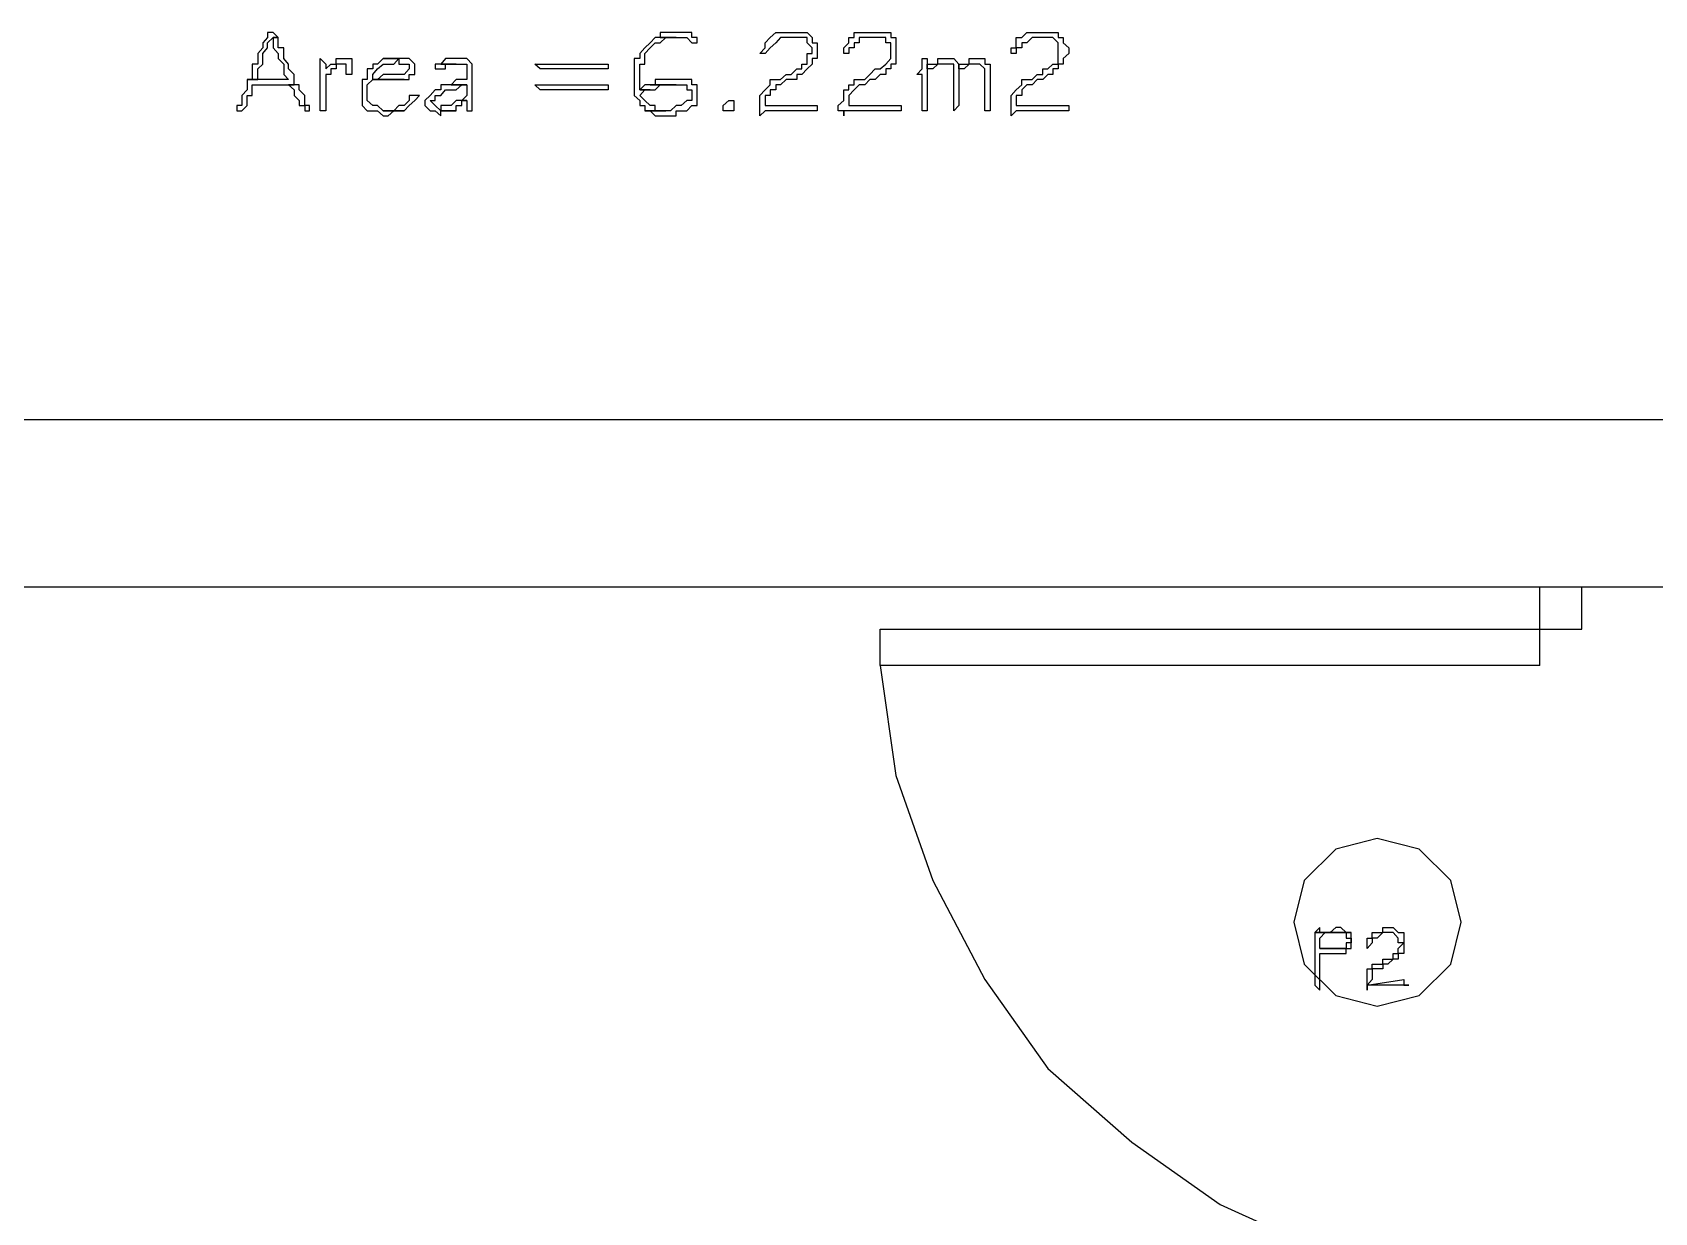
# Model space of a CAD drawing. Header units: millimetres. Extents: x -518.8 to -461.2, y 3.5 to 44.2.
# Drawn here: x -497.324 to -495.351, y 29.675 to 31.11 of the extents above; entities that cross this region are included whole.
import ezdxf

# ---------------------------------------------------------------- set-up
doc = ezdxf.new("R2010")
doc.units = ezdxf.units.MM
doc.header["$MEASUREMENT"] = 0
for name, color, linetype in [('10', 10, 'Continuous'), ('5', 5, 'Continuous'), ('6', 6, 'Continuous'), ('MYSOLIDS', 7, 'Continuous')]:
    doc.layers.add(name, color=color, linetype=linetype)

msp = doc.modelspace()

# ---------------------------------------------------------------- linework, layer by layer
at = {"layer": '10'}
for points in [[(-498.6481, 30.6398), (-494.2872, 30.6398)], [(-498.4504, 30.436), (-494.2872, 30.436), (-494.2872, 30.3406)], [(-495.4902, 30.3406), (-495.4902, 30.436)], [(-495.4391, 30.3849), (-495.4391, 30.436)], [(-495.4902, 30.3849), (-495.4391, 30.3849)]]:
    msp.add_lwpolyline(points, dxfattribs=at)
at = {"layer": '5'}
msp.add_lwpolyline([(-495.4902, 30.3406), (-496.2925, 30.3406), (-496.2925, 30.3849), (-495.4902, 30.3849)], dxfattribs=at)
at = {"layer": '6'}
for points in [[(-496.2925, 30.3406), (-496.2737, 30.2067), (-496.2286, 30.0789), (-496.1654, 29.9586), (-496.0887, 29.8503), (-495.9865, 29.7609), (-495.879, 29.6849), (-495.7511, 29.627), (-495.6241, 29.5954), (-495.4902, 29.5827)], [(-495.5857, 30.0285), (-495.5985, 30.0789), (-495.6369, 30.1172), (-495.688, 30.13), (-495.7384, 30.1172), (-495.7767, 30.0789), (-495.7895, 30.0285), (-495.7767, 29.9774), (-495.7384, 29.9391), (-495.688, 29.9263), (-495.6369, 29.9391), (-495.5985, 29.9774), (-495.5857, 30.0285)]]:
    msp.add_lwpolyline(points, dxfattribs=at)
at = {"layer": 'MYSOLIDS'}
for points in [[(-497.0248, 31.1045), (-497.0308, 31.1045), (-497.0308, 31.1045), (-497.0308, 31.0977), (-497.0308, 31.0917), (-497.0248, 31.0849), (-497.0248, 31.0849), (-497.0248, 31.0789), (-497.0248, 31.0789), (-497.0181, 31.0721), (-497.0181, 31.0661), (-497.0181, 31.0661), (-497.0181, 31.0594), (-497.0121, 31.0533), (-497.0564, 31.0533), (-497.0624, 31.0533), (-497.0624, 31.0466), (-497.0624, 31.0406), (-497.0624, 31.0406), (-497.0692, 31.0338), (-497.0692, 31.0338), (-497.0692, 31.0278), (-497.0692, 31.0218), (-497.0752, 31.0218), (-497.0752, 31.015), (-497.0692, 31.015), (-497.0692, 31.015), (-497.0692, 31.015), (-497.0692, 31.015), (-497.0624, 31.0218), (-497.0624, 31.0278), (-497.0624, 31.0278), (-497.0624, 31.0338), (-497.0564, 31.0338), (-497.0564, 31.0406), (-497.0564, 31.0466), (-497.0121, 31.0466), (-497.0053, 31.0466), (-497.0053, 31.0533), (-497.0053, 31.0594), (-497.0053, 31.0594), (-497.0121, 31.0661), (-497.0121, 31.0721), (-497.0121, 31.0721), (-497.0181, 31.0789), (-497.0181, 31.0789), (-497.0181, 31.0849), (-497.0181, 31.0849), (-497.0181, 31.0917), (-497.0248, 31.0917), (-497.0248, 31.0977), (-497.0248, 31.1045), (-497.0248, 31.1045), (-497.0248, 31.1045)], [(-497.0308, 31.1105), (-497.0308, 31.1105), (-497.0376, 31.1105), (-497.0376, 31.1105), (-497.0376, 31.1105), (-497.0376, 31.1045), (-497.0436, 31.0977), (-497.0436, 31.0917), (-497.0496, 31.0849), (-497.0496, 31.0789), (-497.0496, 31.0721), (-497.0564, 31.0721), (-497.0564, 31.0721), (-497.0564, 31.0661), (-497.0564, 31.0594), (-497.0564, 31.0533), (-497.0624, 31.0533), (-497.0564, 31.0533), (-497.0496, 31.0533), (-497.0496, 31.0594), (-497.0496, 31.0661), (-497.0496, 31.0661), (-497.0436, 31.0721), (-497.0436, 31.0721), (-497.0436, 31.0789), (-497.0436, 31.0789), (-497.0436, 31.0849), (-497.0376, 31.0917), (-497.0376, 31.0917), (-497.0376, 31.0977), (-497.0308, 31.1045), (-497.0248, 31.1045), (-497.0308, 31.1105), (-497.0308, 31.1105), (-497.0308, 31.1105), (-497.0308, 31.1105)], [(-496.5602, 31.1045), (-496.5662, 31.1045), (-496.5662, 31.1045), (-496.5722, 31.0977), (-496.5722, 31.0977), (-496.579, 31.0917), (-496.579, 31.0917), (-496.579, 31.0917), (-496.585, 31.0849), (-496.585, 31.0789), (-496.5918, 31.0789), (-496.5918, 31.0721), (-496.5918, 31.0721), (-496.5918, 31.0661), (-496.5918, 31.0594), (-496.5918, 31.0594), (-496.5918, 31.0533), (-496.5918, 31.0533), (-496.5918, 31.0466), (-496.5918, 31.0406), (-496.5918, 31.0338), (-496.5918, 31.0338), (-496.585, 31.0278), (-496.585, 31.0218), (-496.585, 31.0218), (-496.579, 31.0218), (-496.579, 31.015), (-496.5534, 31.015), (-496.5602, 31.015), (-496.5662, 31.015), (-496.5662, 31.0218), (-496.5722, 31.0218), (-496.5722, 31.0218), (-496.579, 31.0278), (-496.579, 31.0278), (-496.585, 31.0338), (-496.579, 31.0406), (-496.5722, 31.0406), (-496.5722, 31.0406), (-496.585, 31.0406), (-496.585, 31.0466), (-496.585, 31.0466), (-496.585, 31.0466), (-496.585, 31.0533), (-496.585, 31.0533), (-496.585, 31.0594), (-496.585, 31.0661), (-496.585, 31.0721), (-496.579, 31.0721), (-496.579, 31.0789), (-496.579, 31.0789), (-496.579, 31.0849), (-496.5722, 31.0917), (-496.5722, 31.0917), (-496.5662, 31.0977), (-496.5602, 31.0977), (-496.5602, 31.0977), (-496.5534, 31.1045), (-496.5534, 31.1045), (-496.5474, 31.1045), (-496.5474, 31.1045), (-496.5406, 31.1045), (-496.5602, 31.1045), (-496.5602, 31.1045)], [(-496.5406, 31.1105), (-496.5406, 31.1105), (-496.5474, 31.1105), (-496.5474, 31.1105), (-496.5534, 31.1105), (-496.5602, 31.1105), (-496.5602, 31.1045), (-496.5406, 31.1045), (-496.5346, 31.1045), (-496.5346, 31.1045), (-496.5278, 31.1045), (-496.5218, 31.0977), (-496.5218, 31.0977), (-496.5218, 31.0977), (-496.5218, 31.0977), (-496.5151, 31.0977), (-496.5151, 31.0977), (-496.5151, 31.1045), (-496.5218, 31.1045), (-496.5218, 31.1105), (-496.5278, 31.1105), (-496.5278, 31.1105), (-496.5346, 31.1105), (-496.5406, 31.1105), (-496.5406, 31.1105)], [(-496.4324, 31.0218), (-496.3692, 31.0218), (-496.3692, 31.0218), (-496.3692, 31.0218), (-496.3692, 31.015), (-496.3692, 31.015), (-496.3692, 31.015), (-496.3692, 31.015), (-496.3752, 31.015), (-496.3752, 31.015), (-496.4324, 31.015), (-496.4324, 31.015), (-496.4324, 31.015), (-496.4391, 31.009), (-496.4391, 31.009), (-496.4391, 31.015), (-496.4391, 31.015), (-496.4391, 31.015), (-496.4391, 31.015), (-496.4391, 31.0218), (-496.4391, 31.0278), (-496.4391, 31.0278), (-496.4391, 31.0338), (-496.4391, 31.0338), (-496.4324, 31.0406), (-496.4324, 31.0406), (-496.4263, 31.0466), (-496.4263, 31.0466), (-496.4263, 31.0533), (-496.4196, 31.0533), (-496.4196, 31.0533), (-496.4136, 31.0533), (-496.4068, 31.0594), (-496.4008, 31.0594), (-496.394, 31.0661), (-496.394, 31.0661), (-496.388, 31.0661), (-496.388, 31.0661), (-496.388, 31.0721), (-496.3812, 31.0721), (-496.3812, 31.0789), (-496.3812, 31.0849), (-496.3752, 31.0849), (-496.3752, 31.0917), (-496.3752, 31.0917), (-496.3812, 31.0977), (-496.3812, 31.0977), (-496.3812, 31.1045), (-496.388, 31.1045), (-496.394, 31.1045), (-496.394, 31.1045), (-496.4008, 31.1045), (-496.4068, 31.1045), (-496.4068, 31.1045), (-496.4136, 31.1045), (-496.4136, 31.1045), (-496.4196, 31.0977), (-496.4196, 31.0977), (-496.4263, 31.0917), (-496.4263, 31.0917), (-496.4263, 31.0917), (-496.4324, 31.0849), (-496.4324, 31.0849), (-496.4324, 31.0849), (-496.4324, 31.0849), (-496.4324, 31.0849), (-496.4391, 31.0849), (-496.4391, 31.0849), (-496.4324, 31.0917), (-496.4324, 31.0917), (-496.4324, 31.0977), (-496.4263, 31.1045), (-496.4263, 31.1045), (-496.4263, 31.1045), (-496.4196, 31.1105), (-496.4196, 31.1105), (-496.4136, 31.1105), (-496.4136, 31.1105), (-496.4068, 31.1105), (-496.4008, 31.1105), (-496.4008, 31.1105), (-496.394, 31.1105), (-496.388, 31.1105), (-496.388, 31.1105), (-496.3812, 31.1105), (-496.3752, 31.1045), (-496.3752, 31.1045), (-496.3752, 31.1045), (-496.3752, 31.0977), (-496.3692, 31.0977), (-496.3692, 31.0917), (-496.3692, 31.0849), (-496.3692, 31.0849), (-496.3692, 31.0789), (-496.3752, 31.0789), (-496.3752, 31.0721), (-496.3752, 31.0721), (-496.3812, 31.0661), (-496.3812, 31.0661), (-496.3812, 31.0661), (-496.388, 31.0594), (-496.394, 31.0594), (-496.394, 31.0533), (-496.4008, 31.0533), (-496.4068, 31.0533), (-496.4136, 31.0466), (-496.4136, 31.0466), (-496.4196, 31.0466), (-496.4196, 31.0406), (-496.4263, 31.0406), (-496.4263, 31.0338), (-496.4324, 31.0338), (-496.4324, 31.0278), (-496.4324, 31.0218), (-496.4324, 31.0218), (-496.4324, 31.0218), (-496.4324, 31.0218), (-496.4324, 31.0218)], [(-496.3308, 31.0218), (-496.2737, 31.0218), (-496.2669, 31.0218), (-496.2669, 31.0218), (-496.2669, 31.015), (-496.2669, 31.015), (-496.2669, 31.015), (-496.2669, 31.015), (-496.2737, 31.015), (-496.2737, 31.015), (-496.3308, 31.015), (-496.3369, 31.015), (-496.3369, 31.015), (-496.3369, 31.009), (-496.3369, 31.009), (-496.3369, 31.015), (-496.3369, 31.015), (-496.3436, 31.015), (-496.3436, 31.015), (-496.3436, 31.0218), (-496.3369, 31.0278), (-496.3369, 31.0278), (-496.3369, 31.0338), (-496.3369, 31.0338), (-496.3369, 31.0406), (-496.3308, 31.0406), (-496.3308, 31.0466), (-496.3241, 31.0466), (-496.3241, 31.0533), (-496.3181, 31.0533), (-496.3181, 31.0533), (-496.3113, 31.0533), (-496.3053, 31.0594), (-496.3053, 31.0594), (-496.2985, 31.0661), (-496.2925, 31.0661), (-496.2925, 31.0661), (-496.2925, 31.0661), (-496.2857, 31.0721), (-496.2857, 31.0721), (-496.2797, 31.0789), (-496.2797, 31.0849), (-496.2797, 31.0849), (-496.2797, 31.0917), (-496.2797, 31.0917), (-496.2797, 31.0977), (-496.2857, 31.0977), (-496.2857, 31.1045), (-496.2857, 31.1045), (-496.2925, 31.1045), (-496.2985, 31.1045), (-496.2985, 31.1045), (-496.3053, 31.1045), (-496.3113, 31.1045), (-496.3113, 31.1045), (-496.3181, 31.1045), (-496.3181, 31.0977), (-496.3241, 31.0977), (-496.3241, 31.0917), (-496.3241, 31.0917), (-496.3308, 31.0917), (-496.3308, 31.0849), (-496.3308, 31.0849), (-496.3308, 31.0849), (-496.3369, 31.0849), (-496.3369, 31.0849), (-496.3369, 31.0849), (-496.3369, 31.0849), (-496.3369, 31.0917), (-496.3369, 31.0917), (-496.3308, 31.0977), (-496.3308, 31.1045), (-496.3308, 31.1045), (-496.3241, 31.1045), (-496.3241, 31.1105), (-496.3181, 31.1105), (-496.3181, 31.1105), (-496.3113, 31.1105), (-496.3053, 31.1105), (-496.3053, 31.1105), (-496.2985, 31.1105), (-496.2925, 31.1105), (-496.2925, 31.1105), (-496.2857, 31.1105), (-496.2797, 31.1105), (-496.2797, 31.1045), (-496.2797, 31.1045), (-496.2737, 31.1045), (-496.2737, 31.0977), (-496.2737, 31.0977), (-496.2737, 31.0917), (-496.2737, 31.0849), (-496.2737, 31.0849), (-496.2737, 31.0789), (-496.2737, 31.0789), (-496.2737, 31.0721), (-496.2797, 31.0721), (-496.2797, 31.0661), (-496.2797, 31.0661), (-496.2857, 31.0661), (-496.2857, 31.0594), (-496.2925, 31.0594), (-496.2985, 31.0533), (-496.3053, 31.0533), (-496.3053, 31.0533), (-496.3113, 31.0466), (-496.3113, 31.0466), (-496.3181, 31.0466), (-496.3241, 31.0406), (-496.3241, 31.0406), (-496.3308, 31.0338), (-496.3308, 31.0338), (-496.3308, 31.0278), (-496.3308, 31.0218), (-496.3308, 31.0218), (-496.3308, 31.0218), (-496.3308, 31.0218), (-496.3308, 31.0218)], [(-496.1271, 31.0218), (-496.0699, 31.0218), (-496.0632, 31.0218), (-496.0632, 31.0218), (-496.0632, 31.015), (-496.0632, 31.015), (-496.0632, 31.015), (-496.0632, 31.015), (-496.0699, 31.015), (-496.0699, 31.015), (-496.1271, 31.015), (-496.1271, 31.015), (-496.1271, 31.015), (-496.1331, 31.009), (-496.1331, 31.009), (-496.1331, 31.015), (-496.1331, 31.015), (-496.1331, 31.015), (-496.1331, 31.015), (-496.1331, 31.0218), (-496.1331, 31.0278), (-496.1331, 31.0278), (-496.1331, 31.0338), (-496.1331, 31.0338), (-496.1271, 31.0406), (-496.1271, 31.0406), (-496.1203, 31.0466), (-496.1203, 31.0466), (-496.1203, 31.0533), (-496.1143, 31.0533), (-496.1143, 31.0533), (-496.1075, 31.0533), (-496.1015, 31.0594), (-496.0948, 31.0594), (-496.0948, 31.0661), (-496.0887, 31.0661), (-496.0887, 31.0661), (-496.0887, 31.0661), (-496.0827, 31.0721), (-496.076, 31.0721), (-496.076, 31.0789), (-496.076, 31.0849), (-496.076, 31.0849), (-496.076, 31.0917), (-496.076, 31.0917), (-496.076, 31.0977), (-496.076, 31.0977), (-496.0827, 31.1045), (-496.0827, 31.1045), (-496.0887, 31.1045), (-496.0887, 31.1045), (-496.0948, 31.1045), (-496.1015, 31.1045), (-496.1075, 31.1045), (-496.1075, 31.1045), (-496.1075, 31.1045), (-496.1143, 31.0977), (-496.1203, 31.0977), (-496.1203, 31.0917), (-496.1203, 31.0917), (-496.1271, 31.0917), (-496.1271, 31.0849), (-496.1271, 31.0849), (-496.1271, 31.0849), (-496.1331, 31.0849), (-496.1331, 31.0849), (-496.1331, 31.0849), (-496.1331, 31.0849), (-496.1331, 31.0917), (-496.1271, 31.0917), (-496.1271, 31.0977), (-496.1271, 31.1045), (-496.1271, 31.1045), (-496.1203, 31.1045), (-496.1143, 31.1105), (-496.1143, 31.1105), (-496.1143, 31.1105), (-496.1075, 31.1105), (-496.1015, 31.1105), (-496.0948, 31.1105), (-496.0948, 31.1105), (-496.0887, 31.1105), (-496.0887, 31.1105), (-496.0827, 31.1105), (-496.076, 31.1105), (-496.076, 31.1045), (-496.076, 31.1045), (-496.0699, 31.1045), (-496.0699, 31.0977), (-496.0699, 31.0977), (-496.0632, 31.0917), (-496.0632, 31.0849), (-496.0632, 31.0849), (-496.0699, 31.0789), (-496.0699, 31.0789), (-496.0699, 31.0721), (-496.076, 31.0721), (-496.076, 31.0661), (-496.076, 31.0661), (-496.0827, 31.0661), (-496.0827, 31.0594), (-496.0887, 31.0594), (-496.0948, 31.0533), (-496.0948, 31.0533), (-496.1015, 31.0533), (-496.1075, 31.0466), (-496.1075, 31.0466), (-496.1143, 31.0466), (-496.1203, 31.0406), (-496.1203, 31.0406), (-496.1203, 31.0338), (-496.1271, 31.0338), (-496.1271, 31.0278), (-496.1271, 31.0218), (-496.1271, 31.0218), (-496.1271, 31.0218), (-496.1271, 31.0218), (-496.1271, 31.0218)], [(-496.9669, 31.0661), (-496.9669, 31.0661), (-496.9609, 31.0721), (-496.9542, 31.0721), (-496.9542, 31.0789), (-496.9481, 31.0789), (-496.9481, 31.0789), (-496.9421, 31.0789), (-496.9421, 31.0789), (-496.9354, 31.0789), (-496.9354, 31.0721), (-496.9354, 31.0661), (-496.9354, 31.0661), (-496.9354, 31.0661), (-496.9354, 31.0594), (-496.9354, 31.0594), (-496.9354, 31.0594), (-496.9421, 31.0594), (-496.9421, 31.0594), (-496.9421, 31.0661), (-496.9421, 31.0661), (-496.9421, 31.0661), (-496.9421, 31.0661), (-496.9421, 31.0661), (-496.9421, 31.0661), (-496.9421, 31.0721), (-496.9421, 31.0721), (-496.9421, 31.0721), (-496.9421, 31.0721), (-496.9481, 31.0721), (-496.9542, 31.0721), (-496.9542, 31.0721), (-496.9542, 31.0661), (-496.9609, 31.0661), (-496.9609, 31.0594), (-496.9669, 31.0594), (-496.9669, 31.0594), (-496.9669, 31.0533), (-496.9669, 31.0466), (-496.9669, 31.0466), (-496.9669, 31.0466), (-496.9669, 31.0338), (-496.9669, 31.0338), (-496.9669, 31.0278), (-496.9669, 31.0218), (-496.9669, 31.0218), (-496.9669, 31.0218), (-496.9669, 31.015), (-496.9669, 31.015), (-496.9737, 31.015), (-496.9737, 31.015), (-496.9737, 31.015), (-496.9737, 31.015), (-496.9737, 31.0218), (-496.9737, 31.0218), (-496.9737, 31.0278), (-496.9737, 31.0338), (-496.9737, 31.0338), (-496.9737, 31.0406), (-496.9737, 31.0466), (-496.9737, 31.0533), (-496.9737, 31.0533), (-496.9737, 31.0594), (-496.9737, 31.0661), (-496.9737, 31.0661), (-496.9737, 31.0721), (-496.9737, 31.0721), (-496.9737, 31.0721), (-496.9737, 31.0721), (-496.9737, 31.0789), (-496.9737, 31.0789), (-496.9669, 31.0721), (-496.9669, 31.0721), (-496.9669, 31.0661), (-496.9669, 31.0661), (-496.9669, 31.0661), (-496.9669, 31.0661), (-496.9669, 31.0661), (-496.9669, 31.0661)], [(-496.897, 31.0789), (-496.9038, 31.0721), (-496.9098, 31.0721), (-496.9098, 31.0661), (-496.9166, 31.0661), (-496.9166, 31.0594), (-496.9166, 31.0533), (-496.9226, 31.0533), (-496.9226, 31.0533), (-496.9226, 31.0466), (-496.9226, 31.0406), (-496.9226, 31.0338), (-496.9226, 31.0338), (-496.9226, 31.0278), (-496.9226, 31.0278), (-496.9226, 31.0218), (-496.9166, 31.015), (-496.9166, 31.015), (-496.9098, 31.015), (-496.9098, 31.015), (-496.9038, 31.015), (-496.897, 31.009), (-496.897, 31.009), (-496.891, 31.009), (-496.891, 31.009), (-496.8842, 31.015), (-496.8782, 31.015), (-496.8714, 31.015), (-496.8714, 31.015), (-496.8714, 31.015), (-496.897, 31.015), (-496.897, 31.015), (-496.9038, 31.0218), (-496.9098, 31.0218), (-496.9098, 31.0218), (-496.9166, 31.0278), (-496.9166, 31.0278), (-496.9166, 31.0338), (-496.9166, 31.0406), (-496.9166, 31.0406), (-496.9166, 31.0466), (-496.9166, 31.0466), (-496.9166, 31.0466), (-496.9166, 31.0466), (-496.9098, 31.0533), (-496.9038, 31.0533), (-496.897, 31.0533), (-496.891, 31.0533), (-496.8842, 31.0533), (-496.8782, 31.0533), (-496.8782, 31.0533), (-496.8714, 31.0533), (-496.8714, 31.0533), (-496.9098, 31.0533), (-496.9098, 31.0594), (-496.9098, 31.0594), (-496.9038, 31.0661), (-496.9038, 31.0661), (-496.897, 31.0721), (-496.891, 31.0721), (-496.891, 31.0721), (-496.8842, 31.0721), (-496.8782, 31.0789), (-496.897, 31.0789), (-496.897, 31.0789)], [(-496.8782, 31.0789), (-496.8842, 31.0789), (-496.8842, 31.0789), (-496.891, 31.0789), (-496.897, 31.0789), (-496.897, 31.0789), (-496.897, 31.0789), (-496.8782, 31.0789), (-496.8782, 31.0721), (-496.8714, 31.0721), (-496.8714, 31.0721), (-496.8654, 31.0721), (-496.8654, 31.0661), (-496.8654, 31.0661), (-496.8654, 31.0661), (-496.8714, 31.0594), (-496.8782, 31.0594), (-496.8782, 31.0594), (-496.8782, 31.0594), (-496.8842, 31.0594), (-496.891, 31.0594), (-496.897, 31.0594), (-496.897, 31.0594), (-496.9038, 31.0533), (-496.9098, 31.0533), (-496.8714, 31.0533), (-496.8654, 31.0533), (-496.8654, 31.0594), (-496.8587, 31.0594), (-496.8587, 31.0661), (-496.8587, 31.0661), (-496.8587, 31.0721), (-496.8587, 31.0721), (-496.8654, 31.0789), (-496.8654, 31.0789), (-496.8714, 31.0789), (-496.8782, 31.0789), (-496.8782, 31.0789), (-496.8782, 31.0789)], [(-496.8083, 31.0789), (-496.8083, 31.0789), (-496.8143, 31.0789), (-496.8143, 31.0789), (-496.8143, 31.0789), (-496.8211, 31.0789), (-496.8271, 31.0721), (-496.8083, 31.0721), (-496.8015, 31.0721), (-496.8015, 31.0721), (-496.7955, 31.0721), (-496.7955, 31.0661), (-496.7955, 31.0594), (-496.7955, 31.0533), (-496.8015, 31.0533), (-496.8083, 31.0533), (-496.8143, 31.0466), (-496.7955, 31.0466), (-496.7955, 31.0338), (-496.7955, 31.0338), (-496.8015, 31.0278), (-496.7955, 31.0278), (-496.7955, 31.0218), (-496.7955, 31.015), (-496.7955, 31.015), (-496.7887, 31.015), (-496.7887, 31.0218), (-496.7887, 31.0594), (-496.7887, 31.0661), (-496.7887, 31.0661), (-496.7887, 31.0721), (-496.7955, 31.0789), (-496.7955, 31.0789), (-496.8015, 31.0789), (-496.8083, 31.0789), (-496.8083, 31.0789)], [(-496.197, 31.0661), (-496.197, 31.0721), (-496.1902, 31.0721), (-496.1842, 31.0721), (-496.1842, 31.0789), (-496.1782, 31.0789), (-496.1714, 31.0789), (-496.1714, 31.0789), (-496.1654, 31.0789), (-496.1654, 31.0789), (-496.1654, 31.0721), (-496.1587, 31.0721), (-496.1587, 31.0661), (-496.1587, 31.0594), (-496.1587, 31.0533), (-496.1587, 31.0533), (-496.1587, 31.0466), (-496.1587, 31.0406), (-496.1587, 31.0338), (-496.1587, 31.0338), (-496.1587, 31.0278), (-496.1587, 31.0218), (-496.1587, 31.0218), (-496.1587, 31.015), (-496.1587, 31.015), (-496.1587, 31.015), (-496.1587, 31.015), (-496.1654, 31.015), (-496.1654, 31.015), (-496.1654, 31.015), (-496.1654, 31.015), (-496.1654, 31.0218), (-496.1654, 31.0218), (-496.1654, 31.0278), (-496.1654, 31.0278), (-496.1654, 31.0338), (-496.1654, 31.0406), (-496.1654, 31.0406), (-496.1654, 31.0466), (-496.1654, 31.0533), (-496.1654, 31.0533), (-496.1654, 31.0594), (-496.1654, 31.0661), (-496.1714, 31.0721), (-496.1714, 31.0721), (-496.1714, 31.0721), (-496.1714, 31.0721), (-496.1782, 31.0721), (-496.1842, 31.0721), (-496.1842, 31.0721), (-496.1902, 31.0661), (-496.1902, 31.0661), (-496.197, 31.0661), (-496.197, 31.0594), (-496.197, 31.0218), (-496.203, 31.015), (-496.203, 31.015), (-496.203, 31.015), (-496.203, 31.015), (-496.203, 31.015), (-496.203, 31.015), (-496.203, 31.0218), (-496.203, 31.0218), (-496.203, 31.0661), (-496.203, 31.0661), (-496.203, 31.0721), (-496.2098, 31.0721), (-496.2098, 31.0721), (-496.2098, 31.0721), (-496.2158, 31.0721), (-496.2226, 31.0721), (-496.2226, 31.0721), (-496.2286, 31.0661), (-496.2286, 31.0661), (-496.2354, 31.0661), (-496.2354, 31.0594), (-496.2354, 31.015), (-496.2354, 31.015), (-496.2354, 31.015), (-496.2414, 31.015), (-496.2414, 31.015), (-496.2414, 31.015), (-496.2414, 31.015), (-496.2414, 31.015), (-496.2414, 31.015), (-496.2414, 31.0594), (-496.2414, 31.0594), (-496.2414, 31.0594), (-496.2481, 31.0594), (-496.2481, 31.0594), (-496.2481, 31.0594), (-496.2481, 31.0594), (-496.2481, 31.0594), (-496.2481, 31.0594), (-496.2481, 31.0594), (-496.2481, 31.0594), (-496.2414, 31.0661), (-496.2414, 31.0661), (-496.2414, 31.0721), (-496.2414, 31.0789), (-496.2414, 31.0789), (-496.2414, 31.0789), (-496.2414, 31.0789), (-496.2354, 31.0789), (-496.2354, 31.0789), (-496.2354, 31.0721), (-496.2354, 31.0721), (-496.2354, 31.0661), (-496.2354, 31.0721), (-496.2286, 31.0721), (-496.2226, 31.0721), (-496.2226, 31.0789), (-496.2158, 31.0789), (-496.2098, 31.0789), (-496.2098, 31.0789), (-496.203, 31.0789), (-496.203, 31.0789), (-496.197, 31.0721), (-496.197, 31.0661), (-496.197, 31.0661), (-496.197, 31.0661), (-496.197, 31.0661), (-496.197, 31.0661)], [(-496.8271, 31.0721), (-496.8339, 31.0721), (-496.8339, 31.0721), (-496.8339, 31.0721), (-496.8339, 31.0661), (-496.8339, 31.0661), (-496.8339, 31.0661), (-496.8339, 31.0661), (-496.8271, 31.0661), (-496.8271, 31.0661), (-496.8211, 31.0661), (-496.8211, 31.0721), (-496.8143, 31.0721), (-496.8143, 31.0721), (-496.8083, 31.0721), (-496.8083, 31.0721), (-496.8271, 31.0721), (-496.8271, 31.0721)], [(-496.6301, 31.0661), (-496.706, 31.0661), (-496.706, 31.0661), (-496.706, 31.0661), (-496.7128, 31.0721), (-496.7128, 31.0721), (-496.706, 31.0721), (-496.706, 31.0721), (-496.706, 31.0721), (-496.706, 31.0721), (-496.6301, 31.0721), (-496.6233, 31.0721), (-496.6233, 31.0721), (-496.6233, 31.0721), (-496.6233, 31.0721), (-496.6233, 31.0661), (-496.6233, 31.0661), (-496.6301, 31.0661), (-496.6301, 31.0661), (-496.6301, 31.0661), (-496.6301, 31.0661), (-496.6301, 31.0661)], [(-497.0053, 31.0466), (-497.0121, 31.0466), (-497.0121, 31.0466), (-497.0053, 31.0406), (-497.0053, 31.0406), (-497.0053, 31.0338), (-496.9993, 31.0278), (-496.9993, 31.0218), (-496.9925, 31.0218), (-496.9925, 31.015), (-496.9925, 31.015), (-496.9925, 31.015), (-496.9865, 31.015), (-496.9865, 31.015), (-496.9865, 31.0218), (-496.9925, 31.0218), (-496.9925, 31.0278), (-496.9925, 31.0338), (-496.9993, 31.0406), (-496.9993, 31.0466), (-497.0053, 31.0466), (-497.0053, 31.0466)], [(-496.8143, 31.0466), (-496.8143, 31.0466), (-496.8211, 31.0466), (-496.8271, 31.0466), (-496.8271, 31.0406), (-496.8339, 31.0406), (-496.8339, 31.0406), (-496.8339, 31.0406), (-496.8399, 31.0338), (-496.8399, 31.0338), (-496.8466, 31.0278), (-496.8466, 31.0278), (-496.8466, 31.0218), (-496.8466, 31.0218), (-496.8399, 31.015), (-496.8399, 31.015), (-496.8339, 31.015), (-496.8271, 31.009), (-496.8271, 31.015), (-496.8211, 31.015), (-496.8143, 31.015), (-496.8143, 31.015), (-496.8083, 31.015), (-496.8271, 31.015), (-496.8339, 31.0218), (-496.8339, 31.0218), (-496.8339, 31.0218), (-496.8399, 31.0278), (-496.8399, 31.0278), (-496.8339, 31.0278), (-496.8339, 31.0338), (-496.8271, 31.0338), (-496.8271, 31.0338), (-496.8271, 31.0338), (-496.8211, 31.0406), (-496.8143, 31.0406), (-496.8143, 31.0406), (-496.8083, 31.0406), (-496.8015, 31.0466), (-496.7955, 31.0466), (-496.8143, 31.0466), (-496.8143, 31.0466)], [(-496.6301, 31.0406), (-496.706, 31.0406), (-496.706, 31.0406), (-496.706, 31.0406), (-496.7128, 31.0466), (-496.7128, 31.0466), (-496.706, 31.0466), (-496.706, 31.0466), (-496.706, 31.0466), (-496.706, 31.0466), (-496.6301, 31.0466), (-496.6233, 31.0466), (-496.6233, 31.0466), (-496.6233, 31.0466), (-496.6233, 31.0466), (-496.6233, 31.0406), (-496.6233, 31.0406), (-496.6301, 31.0406), (-496.6301, 31.0406), (-496.6301, 31.0406), (-496.6301, 31.0406), (-496.6301, 31.0406)], [(-496.5722, 31.0466), (-496.579, 31.0466), (-496.579, 31.0466), (-496.585, 31.0406), (-496.5722, 31.0406), (-496.5662, 31.0406), (-496.5602, 31.0466), (-496.5602, 31.0466), (-496.5534, 31.0466), (-496.5474, 31.0466), (-496.5474, 31.0466), (-496.5406, 31.0466), (-496.5722, 31.0466), (-496.5722, 31.0466)], [(-496.5406, 31.0533), (-496.5474, 31.0533), (-496.5474, 31.0533), (-496.5534, 31.0533), (-496.5602, 31.0533), (-496.5602, 31.0533), (-496.5662, 31.0533), (-496.5662, 31.0466), (-496.5722, 31.0466), (-496.5406, 31.0466), (-496.5406, 31.0466), (-496.5346, 31.0466), (-496.5278, 31.0466), (-496.5278, 31.0466), (-496.5278, 31.0406), (-496.5218, 31.0406), (-496.5218, 31.0338), (-496.5218, 31.0338), (-496.5218, 31.0278), (-496.5278, 31.0278), (-496.5346, 31.0218), (-496.5346, 31.0218), (-496.5346, 31.0218), (-496.5406, 31.0218), (-496.5474, 31.015), (-496.5534, 31.015), (-496.5534, 31.015), (-496.579, 31.015), (-496.5722, 31.015), (-496.5722, 31.015), (-496.5662, 31.009), (-496.5602, 31.009), (-496.5534, 31.009), (-496.5534, 31.009), (-496.5474, 31.009), (-496.5406, 31.009), (-496.5406, 31.015), (-496.5346, 31.015), (-496.5278, 31.015), (-496.5278, 31.015), (-496.5278, 31.015), (-496.5218, 31.0218), (-496.5151, 31.0218), (-496.5151, 31.0278), (-496.5151, 31.0338), (-496.5151, 31.0338), (-496.5151, 31.0406), (-496.5151, 31.0406), (-496.5151, 31.0466), (-496.5218, 31.0466), (-496.5218, 31.0533), (-496.5278, 31.0533), (-496.5346, 31.0533), (-496.5346, 31.0533), (-496.5406, 31.0533), (-496.5406, 31.0533)], [(-496.8587, 31.0338), (-496.8587, 31.0338), (-496.8654, 31.0338), (-496.8654, 31.0278), (-496.8654, 31.0278), (-496.8654, 31.0278), (-496.8714, 31.0218), (-496.8714, 31.0218), (-496.8782, 31.0218), (-496.8782, 31.0218), (-496.8842, 31.015), (-496.891, 31.015), (-496.897, 31.015), (-496.8714, 31.015), (-496.8654, 31.0218), (-496.8654, 31.0218), (-496.8587, 31.0278), (-496.8587, 31.0278), (-496.8587, 31.0278), (-496.8527, 31.0338), (-496.8587, 31.0338), (-496.8587, 31.0338), (-496.8587, 31.0338)], [(-496.8015, 31.0278), (-496.8083, 31.0278), (-496.8083, 31.0278), (-496.8143, 31.0218), (-496.8143, 31.0218), (-496.8211, 31.0218), (-496.8271, 31.0218), (-496.8271, 31.015), (-496.8083, 31.015), (-496.8083, 31.0218), (-496.8015, 31.0218), (-496.8015, 31.0278), (-496.7955, 31.0278), (-496.8015, 31.0278), (-496.8015, 31.0278)], [(-496.4835, 31.015), (-496.4835, 31.015), (-496.4835, 31.015), (-496.4835, 31.015), (-496.4835, 31.015), (-496.4835, 31.0218), (-496.4835, 31.0218), (-496.4767, 31.0278), (-496.4767, 31.0278), (-496.4707, 31.0278), (-496.4707, 31.0278), (-496.4707, 31.0218), (-496.4707, 31.0218), (-496.4707, 31.015), (-496.4767, 31.015), (-496.4767, 31.015), (-496.4835, 31.015), (-496.4835, 31.015), (-496.4835, 31.015), (-496.4835, 31.015)], [(-495.7579, 30.0218), (-495.7639, 30.0157), (-495.7639, 30.0157), (-495.7639, 30.0157), (-495.7639, 30.0157), (-495.7324, 30.0157), (-495.7324, 30.0157), (-495.7324, 30.0157), (-495.7256, 30.0157), (-495.7256, 30.009), (-495.7256, 30.009), (-495.7196, 30.009), (-495.7196, 30.009), (-495.7196, 30.003), (-495.7196, 30.003), (-495.7256, 30.003), (-495.7256, 29.9962), (-495.7324, 29.9962), (-495.7324, 29.9962), (-495.7324, 29.9962), (-495.7384, 29.9962), (-495.7384, 29.9962), (-495.7384, 29.9962), (-495.7451, 29.9962), (-495.7511, 29.9962), (-495.7511, 29.9962), (-495.7579, 29.9962), (-495.7256, 29.9962), (-495.7256, 29.9962), (-495.7196, 29.9962), (-495.7196, 29.9962), (-495.7196, 30.003), (-495.7196, 30.003), (-495.7196, 30.009), (-495.7196, 30.009), (-495.7196, 30.009), (-495.7196, 30.0157), (-495.7196, 30.0157), (-495.7196, 30.0157), (-495.7579, 30.0157), (-495.7579, 30.0157), (-495.7579, 30.0218), (-495.7579, 30.0218)], [(-495.7639, 30.0157), (-495.7639, 30.0157), (-495.7639, 30.009), (-495.7639, 30.009), (-495.7639, 30.003), (-495.7639, 30.003), (-495.7639, 29.9962), (-495.7639, 29.9962), (-495.7639, 29.9962), (-495.7639, 29.9902), (-495.7639, 29.9902), (-495.7639, 29.9834), (-495.7639, 29.9774), (-495.7639, 29.9774), (-495.7639, 29.9714), (-495.7639, 29.9714), (-495.7639, 29.9646), (-495.7639, 29.9646), (-495.7639, 29.9586), (-495.7639, 29.9586), (-495.7639, 29.9518), (-495.7639, 29.9518), (-495.7639, 29.9518), (-495.7579, 29.9458), (-495.7579, 29.9518), (-495.7579, 29.9518), (-495.7579, 29.9518), (-495.7579, 29.9586), (-495.7579, 29.9586), (-495.7579, 29.9646), (-495.7579, 29.9646), (-495.7579, 29.9714), (-495.7579, 29.9714), (-495.7579, 29.9774), (-495.7579, 29.9774), (-495.7579, 29.9834), (-495.7579, 29.9834), (-495.7579, 29.9834), (-495.7579, 29.9902), (-495.7579, 29.9902), (-495.7511, 29.9902), (-495.7511, 29.9902), (-495.7451, 29.9902), (-495.7451, 29.9902), (-495.7384, 29.9902), (-495.7384, 29.9902), (-495.7324, 29.9902), (-495.7324, 29.9902), (-495.7256, 29.9902), (-495.7256, 29.9962), (-495.7579, 29.9962), (-495.7579, 29.9962), (-495.7579, 29.9962), (-495.7579, 29.9962), (-495.7579, 30.003), (-495.7579, 30.009), (-495.7579, 30.009), (-495.7579, 30.009), (-495.7511, 30.0157), (-495.7511, 30.0157), (-495.7451, 30.0157), (-495.7451, 30.0157), (-495.7451, 30.0157), (-495.7384, 30.0157), (-495.7384, 30.0157), (-495.7324, 30.0157), (-495.7639, 30.0157), (-495.7639, 30.0157)], [(-495.7384, 30.0218), (-495.7384, 30.0218), (-495.7384, 30.0218), (-495.7451, 30.0157), (-495.7451, 30.0157), (-495.7511, 30.0157), (-495.7511, 30.0157), (-495.7579, 30.0157), (-495.7196, 30.0157), (-495.7256, 30.0157), (-495.7256, 30.0157), (-495.7324, 30.0218), (-495.7384, 30.0218), (-495.7384, 30.0218)], [(-495.7, 29.9518), (-495.6557, 29.9586), (-495.6557, 29.9518), (-495.6557, 29.9518), (-495.6496, 29.9518), (-495.6496, 29.9518), (-495.6557, 29.9518), (-495.6557, 29.9518), (-495.6557, 29.9518), (-495.6557, 29.9518), (-495.7, 29.9518), (-495.7, 29.9518), (-495.7, 29.9518), (-495.7, 29.9458), (-495.7, 29.9458), (-495.7, 29.9518), (-495.7, 29.9518), (-495.7, 29.9518), (-495.7, 29.9518), (-495.7, 29.9586), (-495.7, 29.9586), (-495.7, 29.9646), (-495.7, 29.9646), (-495.7, 29.9646), (-495.7, 29.9714), (-495.694, 29.9714), (-495.694, 29.9714), (-495.694, 29.9774), (-495.694, 29.9774), (-495.688, 29.9774), (-495.688, 29.9774), (-495.6812, 29.9774), (-495.6812, 29.9834), (-495.6752, 29.9834), (-495.6752, 29.9834), (-495.6684, 29.9834), (-495.6684, 29.9902), (-495.6684, 29.9902), (-495.6624, 29.9902), (-495.6624, 29.9902), (-495.6624, 29.9962), (-495.6624, 29.9962), (-495.6557, 30.003), (-495.6557, 30.003), (-495.6624, 30.003), (-495.6624, 30.009), (-495.6624, 30.009), (-495.6624, 30.009), (-495.6684, 30.0157), (-495.6684, 30.0157), (-495.6752, 30.0157), (-495.6752, 30.0157), (-495.6752, 30.0157), (-495.6812, 30.0157), (-495.6812, 30.0157), (-495.688, 30.009), (-495.688, 30.009), (-495.688, 30.009), (-495.694, 30.009), (-495.694, 30.003), (-495.694, 30.003), (-495.694, 30.003), (-495.7, 29.9962), (-495.7, 29.9962), (-495.7, 29.9962), (-495.7, 29.9962), (-495.7, 30.003), (-495.7, 30.003), (-495.7, 30.003), (-495.7, 30.009), (-495.694, 30.009), (-495.694, 30.009), (-495.694, 30.009), (-495.694, 30.0157), (-495.688, 30.0157), (-495.688, 30.0157), (-495.688, 30.0157), (-495.6812, 30.0157), (-495.6812, 30.0218), (-495.6752, 30.0218), (-495.6752, 30.0218), (-495.6684, 30.0218), (-495.6684, 30.0218), (-495.6624, 30.0157), (-495.6624, 30.0157), (-495.6624, 30.0157), (-495.6624, 30.0157), (-495.6557, 30.0157), (-495.6557, 30.009), (-495.6557, 30.009), (-495.6557, 30.003), (-495.6557, 30.003), (-495.6557, 29.9962), (-495.6557, 29.9962), (-495.6557, 29.9962), (-495.6557, 29.9902), (-495.6557, 29.9902), (-495.6624, 29.9902), (-495.6624, 29.9834), (-495.6624, 29.9834), (-495.6684, 29.9834), (-495.6684, 29.9834), (-495.6752, 29.9774), (-495.6752, 29.9774), (-495.6812, 29.9774), (-495.6812, 29.9774), (-495.6812, 29.9714), (-495.688, 29.9714), (-495.688, 29.9714), (-495.694, 29.9714), (-495.694, 29.9646), (-495.694, 29.9646), (-495.694, 29.9586), (-495.694, 29.9586), (-495.7, 29.9518), (-495.7, 29.9518), (-495.7, 29.9518), (-495.7, 29.9518)]]:
    msp.add_lwpolyline(points, dxfattribs=at)

doc.saveas('drawing.dxf')
